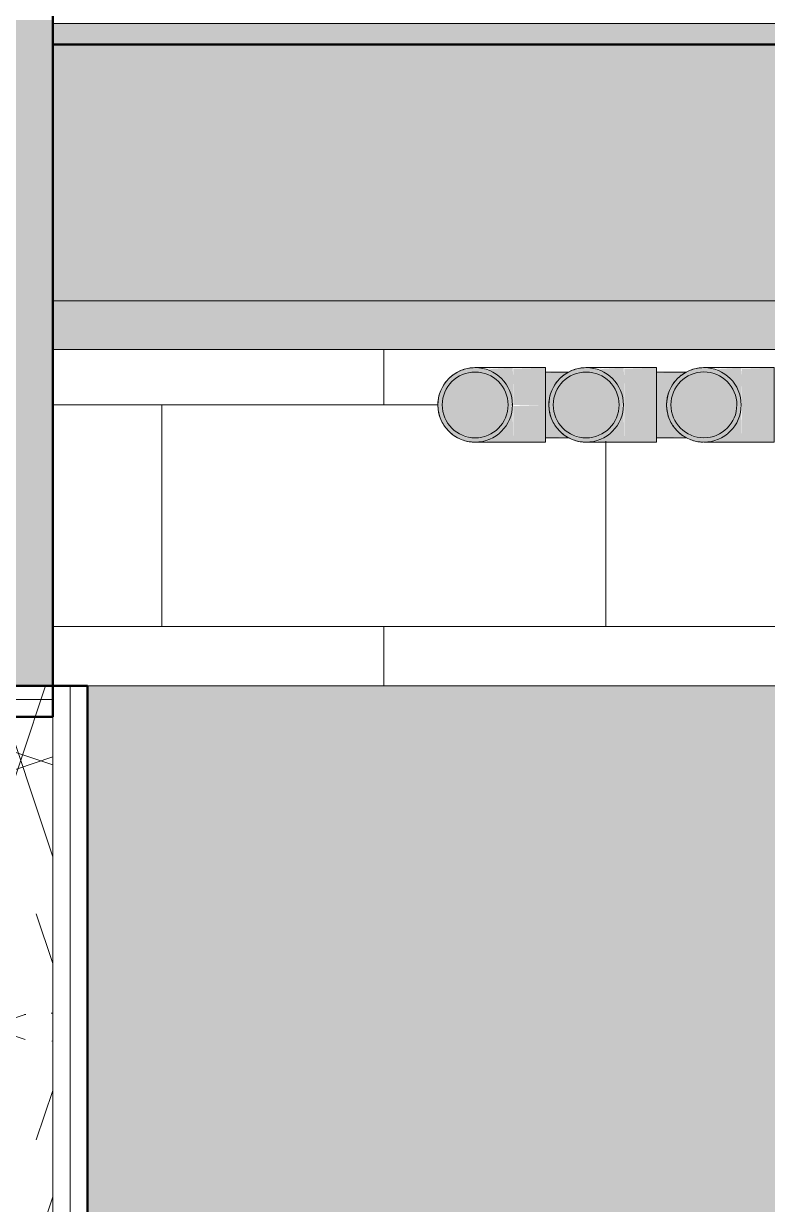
# Model space of a CAD drawing. Header units: inches. Extents: x 1814 to 6957, y -360 to 681.
# Drawn here: x 5266.65 to 5293.46, y 91.17 to 133.75 of the extents above; entities that cross this region are included whole.
import ezdxf

# ---------------------------------------------------------------- set-up
doc = ezdxf.new("R2010")
doc.units = ezdxf.units.IN
doc.header["$MEASUREMENT"] = 0
for name, color, linetype, lineweight in [('0-5', 250, 'Continuous', 9), ('0-7', 50, 'Continuous', 5), ('A-FLOR', 192, 'Continuous', 13), ('A-FLOR-7', 192, 'Continuous', 5), ('A-FLOR-8', 192, 'Continuous', 50), ('A-FLOR-MCUT', 51, 'Continuous', 13), ('A-WALL-1', 50, 'Continuous', 5), ('A-WALL-3', 7, 'Continuous', 13), ('A-WALL-PATT-1', 43, 'Continuous', 9), ('A-WALL-PATT-2', 251, 'Continuous', 9), ('A-WALL-PATT-3', 250, 'Continuous', 9), ('I-WALL-7', 90, 'Continuous', 50), ('P-PIPE-1', 8, 'Continuous', 5), ('P-PIPE-2', 252, 'Continuous', 9), ('P-PIPE-3', 250, 'Continuous', 9), ('P-PIPE-4', 94, 'Continuous', 9), ('S-BEAM-1', 41, 'Continuous', 9), ('S-BEAM-2', 250, 'Continuous', 9)]:
    doc.layers.add(name, color=color, linetype=linetype, lineweight=lineweight)
pattern_1 = [(0, (-1688.897, 68.768), (30.72, 7.68), [1.267, -21.773, 1.267, -21.773, -122.88]), (0, (-1688.897, 68.768), (30.72, 7.68), [-46.08, 1.267, -44.813, 1.267, -21.773, -53.76]), (0, (-1688.897, 68.768), (30.72, 7.68), [-115.2, 1.267, -14.093, 1.267, -37.133]), (120, (-1677.377, 72.608), (-22.011075, 22.7643), [1.267, -21.773, 1.267, -21.773, -122.88]), (120, (-1677.377, 72.608), (-22.011075, 22.7643), [-46.08, 1.267, -44.813, 1.267, -21.773, -53.76]), (120, (-1677.377, 72.608), (-22.011075, 22.7643), [-115.2, 1.267, -14.093, 1.267, -37.133]), (240, (-1673.537, 87.968), (-8.708925, -30.4443), [1.267, -21.773, 1.267, -21.773, -122.88]), (240, (-1673.537, 87.968), (-8.708925, -30.4443), [-46.08, 1.267, -44.813, 1.267, -21.773, -53.76]), (240, (-1673.537, 87.968), (-8.708925, -30.4443), [-115.2, 1.267, -14.093, 1.267, -37.133])]

# ---------------------------------------------------------------- blocks, each defined once
blk = doc.blocks.new('Dimension Lumber - 2x10-V51-SECTION _ CENTER LOOKING EAST')
at = {"layer": 'S-BEAM-1'}
blk.add_hatch(color=256, dxfattribs=at).paths.add_polyline_path([(-3438.912, 123.75), (-3408.924, 123.75), (-3408.924, 133), (-3479.224, 133), (-3479.224, 123.75), (-3447.354, 123.75)], flags=0)
at = {"layer": 'S-BEAM-2'}
blk.add_line((-3479.224, 123.75), (-3408.924, 123.75), dxfattribs=at)
blk = doc.blocks.new('Elbow - PVC - Sch 40 - Standard-2079255-SECTION _ CENTER LOOKING EAST')
at = {"layer": 'P-PIPE-2'}
h = blk.add_hatch(color=256, dxfattribs=at)
h.paths.add_polyline_path([(-3464, 118.656), (-3463.652, 118.702), (-3463.306, 118.853), (-3462.964, 119.161), (-3462.803, 119.407), (-3462.696, 119.694), (-3462.672, 120.119), (-3462.702, 120.348), (-3462.853, 120.694), (-3463.16, 121.035), (-3463.406, 121.196), (-3463.693, 121.304), (-3464, 121.344), (-3464.348, 121.298), (-3464.694, 121.147), (-3465.028, 120.849), (-3465.187, 120.615), (-3465.298, 120.348), (-3465.344, 120), (-3465.298, 119.652), (-3465.147, 119.306), (-3464.84, 118.965), (-3464.594, 118.804), (-3464.238, 118.687)], flags=0)
h.paths.add_polyline_path([(-3464, 118.812), (-3464.307, 118.853), (-3464.643, 119.009), (-3464.84, 119.16), (-3465.028, 119.406), (-3465.164, 119.821), (-3465.187, 120), (-3465.147, 120.307), (-3464.95, 120.695), (-3464.785, 120.882), (-3464.594, 121.028), (-3464.238, 121.156), (-3464, 121.187), (-3463.693, 121.147), (-3463.305, 120.95), (-3463.081, 120.737), (-3462.972, 120.594), (-3462.836, 120.18), (-3462.812, 120), (-3462.853, 119.693), (-3462.972, 119.406), (-3463.16, 119.16), (-3463.497, 118.934), (-3463.821, 118.836)], flags=0)
h = blk.add_hatch(color=256, dxfattribs=at)
h.paths.add_polyline_path([(-3462.647, 120), (-3462.625, 121.028), (-3462.656, 121.344), (-3463.367, 121.302), (-3463.425, 121.29), (-3463.573, 121.265), (-3463.245, 121.1), (-3462.948, 120.819), (-3462.804, 120.594), (-3462.695, 120.307), (-3462.647, 120.001)], flags=0)
h.paths.add_polyline_path([(-3462.968, 120.891), (-3463.209, 121.115), (-3463.031, 120.95)], flags=0)
h.paths.add_polyline_path([(-3463.425, 121.29), (-3463.508, 121.336), (-3463.48, 121.298)], flags=0)
for points in [[(-3462.625, 120), (-3461.469, 120), (-3461.469, 121.344), (-3462.625, 121.302), (-3462.625, 120.001)], [(-3462.625, 118.656), (-3461.469, 118.656), (-3461.469, 120), (-3462.625, 119.959), (-3462.625, 118.656)]]:
    blk.add_hatch(color=256, dxfattribs=at).paths.add_polyline_path(points, flags=0)
h = blk.add_hatch(color=256, dxfattribs=at)
h.paths.add_polyline_path([(-3463.05, 119.05), (-3463.16, 118.927), (-3463.08, 119.018)], flags=0)
h.paths.add_polyline_path([(-3462.625, 118.656), (-3462.656, 119.942), (-3462.761, 119.509), (-3462.853, 119.306), (-3463.16, 118.965), (-3463.381, 118.812), (-3463.573, 118.698), (-3463.573, 118.663), (-3462.91, 118.656)], flags=0)
at = {"layer": 'P-PIPE-3'}
for p, q in [((-3461.469, 121.344), (-3462.625, 121.344)), ((-3461.469, 121.344), (-3461.469, 120)), ((-3461.469, 120), (-3461.469, 118.656)), ((-3462.625, 118.656), (-3461.469, 118.656))]:
    blk.add_line(p, q, dxfattribs=at)
at = {"layer": 'P-PIPE-3', "flags": 128}
for points in [[(-3465.344, 120), (-3465.343, 120.054), (-3465.34, 120.107), (-3465.334, 120.161), (-3465.327, 120.214), (-3465.317, 120.267), (-3465.305, 120.319), (-3465.292, 120.371), (-3465.276, 120.423), (-3465.258, 120.473), (-3465.238, 120.523), (-3465.216, 120.572), (-3465.192, 120.621), (-3465.166, 120.668), (-3465.139, 120.714), (-3465.109, 120.759), (-3465.078, 120.803), (-3465.045, 120.845), (-3465.01, 120.886), (-3464.974, 120.926), (-3464.936, 120.964), (-3464.897, 121.001), (-3464.856, 121.036), (-3464.814, 121.069), (-3464.771, 121.101), (-3464.726, 121.131), (-3464.68, 121.159), (-3464.633, 121.185), (-3464.586, 121.21), (-3464.537, 121.232), (-3464.487, 121.253), (-3464.437, 121.271), (-3464.385, 121.288), (-3464.334, 121.302), (-3464.281, 121.314), (-3464.228, 121.324), (-3464.175, 121.333), (-3464.122, 121.338), (-3464.068, 121.342), (-3464.015, 121.344), (-3464, 121.344)], [(-3464, 121.344), (-3463.999, 121.344), (-3463.996, 121.344), (-3463.99, 121.344), (-3463.982, 121.344), (-3463.973, 121.344), (-3463.961, 121.344), (-3463.946, 121.344), (-3463.93, 121.344), (-3463.912, 121.344), (-3463.891, 121.344), (-3463.869, 121.344), (-3463.845, 121.344), (-3463.818, 121.344), (-3463.79, 121.344), (-3463.76, 121.344), (-3463.728, 121.344), (-3463.694, 121.344), (-3463.659, 121.344), (-3463.622, 121.344), (-3463.583, 121.344), (-3463.543, 121.344), (-3463.501, 121.344), (-3463.458, 121.344), (-3463.413, 121.344), (-3463.368, 121.344), (-3463.321, 121.344), (-3463.273, 121.344), (-3463.224, 121.344), (-3463.174, 121.344), (-3463.123, 121.344), (-3463.071, 121.344), (-3463.019, 121.344), (-3462.966, 121.344), (-3462.913, 121.344), (-3462.858, 121.344), (-3462.804, 121.344), (-3462.749, 121.344), (-3462.695, 121.344), (-3462.64, 121.344), (-3462.625, 121.344)], [(-3464, 118.656), (-3464.054, 118.657), (-3464.107, 118.66), (-3464.161, 118.666), (-3464.214, 118.673), (-3464.267, 118.683), (-3464.319, 118.695), (-3464.371, 118.708), (-3464.423, 118.724), (-3464.473, 118.742), (-3464.523, 118.762), (-3464.572, 118.784), (-3464.621, 118.808), (-3464.668, 118.834), (-3464.714, 118.861), (-3464.759, 118.891), (-3464.803, 118.922), (-3464.845, 118.955), (-3464.886, 118.99), (-3464.926, 119.026), (-3464.964, 119.064), (-3465.001, 119.103), (-3465.036, 119.144), (-3465.069, 119.186), (-3465.101, 119.229), (-3465.131, 119.274), (-3465.159, 119.32), (-3465.185, 119.367), (-3465.21, 119.414), (-3465.232, 119.463), (-3465.253, 119.513), (-3465.271, 119.563), (-3465.288, 119.615), (-3465.302, 119.666), (-3465.314, 119.719), (-3465.324, 119.772), (-3465.333, 119.825), (-3465.338, 119.878), (-3465.342, 119.932), (-3465.344, 119.985), (-3465.344, 120)], [(-3462.625, 118.656), (-3462.68, 118.656), (-3462.735, 118.656), (-3462.789, 118.656), (-3462.844, 118.656), (-3462.898, 118.656), (-3462.952, 118.656), (-3463.005, 118.656), (-3463.057, 118.656), (-3463.109, 118.656), (-3463.16, 118.656), (-3463.211, 118.656), (-3463.26, 118.656), (-3463.308, 118.656), (-3463.355, 118.656), (-3463.401, 118.656), (-3463.446, 118.656), (-3463.489, 118.656), (-3463.532, 118.656), (-3463.572, 118.656), (-3463.611, 118.656), (-3463.649, 118.656), (-3463.685, 118.656), (-3463.719, 118.656), (-3463.751, 118.656), (-3463.782, 118.656), (-3463.811, 118.656), (-3463.838, 118.656), (-3463.863, 118.656), (-3463.886, 118.656), (-3463.907, 118.656), (-3463.925, 118.656), (-3463.942, 118.656), (-3463.957, 118.656), (-3463.97, 118.656), (-3463.98, 118.656), (-3463.988, 118.656), (-3463.994, 118.656), (-3463.998, 118.656), (-3464, 118.656)]]:
    blk.add_lwpolyline(points, dxfattribs=at)
at = {"layer": 'P-PIPE-3'}
for start, end in [(0, 180), (180, 360)]:
    blk.add_arc((-3464, 120), 1.344, start, end, dxfattribs=at)
blk = doc.blocks.new('Elbow - PVC - Sch 40 - Standard-V52-SECTION _ CENTER LOOKING EAST')
at = {"layer": 'P-PIPE-2'}
h = blk.add_hatch(color=256, dxfattribs=at)
h.paths.add_polyline_path([(-3460, 118.656), (-3459.652, 118.702), (-3459.306, 118.853), (-3458.964, 119.161), (-3458.803, 119.407), (-3458.696, 119.694), (-3458.672, 120.119), (-3458.702, 120.348), (-3458.853, 120.694), (-3459.16, 121.035), (-3459.406, 121.196), (-3459.693, 121.304), (-3460.02, 121.341), (-3460.348, 121.298), (-3460.694, 121.147), (-3461.036, 120.839), (-3461.196, 120.593), (-3461.304, 120.307), (-3461.344, 120), (-3461.298, 119.652), (-3461.147, 119.306), (-3460.84, 118.965), (-3460.594, 118.804), (-3460.307, 118.696), (-3460.017, 118.658)], flags=0)
h.paths.add_polyline_path([(-3460, 118.812), (-3460.307, 118.853), (-3460.643, 119.009), (-3460.84, 119.16), (-3461.028, 119.406), (-3461.164, 119.821), (-3461.172, 120.119), (-3461.147, 120.307), (-3460.95, 120.695), (-3460.785, 120.882), (-3460.594, 121.028), (-3460.307, 121.147), (-3459.998, 121.187), (-3459.691, 121.146), (-3459.305, 120.95), (-3459.081, 120.737), (-3458.971, 120.591), (-3458.836, 120.18), (-3458.813, 119.997), (-3458.854, 119.69), (-3458.973, 119.404), (-3459.162, 119.159), (-3459.497, 118.934), (-3459.821, 118.836)], flags=0)
h = blk.add_hatch(color=256, dxfattribs=at)
h.paths.add_polyline_path([(-3458.647, 120), (-3458.625, 121.028), (-3458.656, 121.344), (-3459.367, 121.302), (-3459.425, 121.29), (-3459.573, 121.265), (-3459.245, 121.1), (-3458.948, 120.819), (-3458.803, 120.591), (-3458.695, 120.307), (-3458.647, 120.003)], flags=0)
h.paths.add_polyline_path([(-3458.968, 120.891), (-3459.209, 121.115), (-3459.031, 120.95)], flags=0)
h.paths.add_polyline_path([(-3459.425, 121.29), (-3459.508, 121.336), (-3459.48, 121.298)], flags=0)
for points in [[(-3457.469, 120), (-3457.469, 121.344), (-3458.625, 121.302), (-3458.625, 120)], [(-3458.625, 118.656), (-3457.469, 118.656), (-3457.469, 120), (-3458.625, 119.997), (-3458.625, 118.656)]]:
    blk.add_hatch(color=256, dxfattribs=at).paths.add_polyline_path(points, flags=0)
h = blk.add_hatch(color=256, dxfattribs=at)
h.paths.add_polyline_path([(-3459.05, 119.05), (-3459.16, 118.927), (-3459.08, 119.018)], flags=0)
h.paths.add_polyline_path([(-3458.625, 118.656), (-3458.656, 119.942), (-3458.761, 119.509), (-3458.853, 119.306), (-3459.16, 118.965), (-3459.381, 118.812), (-3459.573, 118.698), (-3459.573, 118.663), (-3458.91, 118.656)], flags=0)
at = {"layer": 'P-PIPE-3'}
for p, q in [((-3457.469, 121.344), (-3458.625, 121.344)), ((-3457.469, 121.344), (-3457.469, 120)), ((-3457.469, 120), (-3457.469, 118.656)), ((-3458.625, 118.656), (-3457.469, 118.656))]:
    blk.add_line(p, q, dxfattribs=at)
at = {"layer": 'P-PIPE-3', "flags": 128}
for points in [[(-3461.344, 120), (-3461.343, 120.054), (-3461.34, 120.107), (-3461.334, 120.161), (-3461.327, 120.214), (-3461.317, 120.267), (-3461.305, 120.319), (-3461.292, 120.371), (-3461.276, 120.423), (-3461.258, 120.473), (-3461.238, 120.523), (-3461.216, 120.572), (-3461.192, 120.621), (-3461.166, 120.668), (-3461.139, 120.714), (-3461.109, 120.759), (-3461.078, 120.803), (-3461.045, 120.845), (-3461.01, 120.886), (-3460.974, 120.926), (-3460.936, 120.964), (-3460.897, 121.001), (-3460.856, 121.036), (-3460.814, 121.069), (-3460.771, 121.101), (-3460.726, 121.131), (-3460.68, 121.159), (-3460.633, 121.185), (-3460.586, 121.21), (-3460.537, 121.232), (-3460.487, 121.253), (-3460.437, 121.271), (-3460.385, 121.288), (-3460.334, 121.302), (-3460.281, 121.314), (-3460.228, 121.324), (-3460.175, 121.333), (-3460.122, 121.338), (-3460.068, 121.342), (-3460.015, 121.344), (-3460, 121.344)], [(-3460, 121.344), (-3459.999, 121.344), (-3459.996, 121.344), (-3459.99, 121.344), (-3459.982, 121.344), (-3459.973, 121.344), (-3459.961, 121.344), (-3459.946, 121.344), (-3459.93, 121.344), (-3459.912, 121.344), (-3459.891, 121.344), (-3459.869, 121.344), (-3459.845, 121.344), (-3459.818, 121.344), (-3459.79, 121.344), (-3459.76, 121.344), (-3459.728, 121.344), (-3459.694, 121.344), (-3459.659, 121.344), (-3459.622, 121.344), (-3459.583, 121.344), (-3459.543, 121.344), (-3459.501, 121.344), (-3459.458, 121.344), (-3459.413, 121.344), (-3459.368, 121.344), (-3459.321, 121.344), (-3459.273, 121.344), (-3459.224, 121.344), (-3459.174, 121.344), (-3459.123, 121.344), (-3459.071, 121.344), (-3459.019, 121.344), (-3458.966, 121.344), (-3458.913, 121.344), (-3458.858, 121.344), (-3458.804, 121.344), (-3458.749, 121.344), (-3458.695, 121.344), (-3458.64, 121.344), (-3458.625, 121.344)], [(-3460.017, 118.656), (-3460.054, 118.657), (-3460.107, 118.66), (-3460.161, 118.666), (-3460.214, 118.673), (-3460.267, 118.683), (-3460.319, 118.695), (-3460.371, 118.708), (-3460.423, 118.724), (-3460.473, 118.742), (-3460.523, 118.762), (-3460.572, 118.784), (-3460.621, 118.808), (-3460.668, 118.834), (-3460.714, 118.861), (-3460.759, 118.891), (-3460.803, 118.922), (-3460.845, 118.955), (-3460.886, 118.99), (-3460.926, 119.026), (-3460.964, 119.064), (-3461.001, 119.103), (-3461.036, 119.144), (-3461.069, 119.186), (-3461.101, 119.229), (-3461.131, 119.274), (-3461.159, 119.32), (-3461.185, 119.367), (-3461.21, 119.414), (-3461.232, 119.463), (-3461.253, 119.513), (-3461.271, 119.563), (-3461.288, 119.615), (-3461.302, 119.666), (-3461.314, 119.719), (-3461.324, 119.772), (-3461.333, 119.825), (-3461.338, 119.878), (-3461.342, 119.932), (-3461.344, 119.985), (-3461.344, 120)], [(-3458.625, 118.656), (-3458.68, 118.656), (-3458.735, 118.656), (-3458.789, 118.656), (-3458.844, 118.656), (-3458.898, 118.656), (-3458.952, 118.656), (-3459.005, 118.656), (-3459.057, 118.656), (-3459.109, 118.656), (-3459.16, 118.656), (-3459.211, 118.656), (-3459.26, 118.656), (-3459.308, 118.656), (-3459.355, 118.656), (-3459.401, 118.656), (-3459.446, 118.656), (-3459.489, 118.656), (-3459.532, 118.656), (-3459.572, 118.656), (-3459.611, 118.656), (-3459.649, 118.656), (-3459.685, 118.656), (-3459.719, 118.656), (-3459.751, 118.656), (-3459.782, 118.656), (-3459.811, 118.656), (-3459.838, 118.656), (-3459.863, 118.656), (-3459.886, 118.656), (-3459.907, 118.656), (-3459.925, 118.656), (-3459.942, 118.656), (-3459.957, 118.656), (-3459.97, 118.656), (-3459.98, 118.656), (-3459.988, 118.656), (-3459.994, 118.656), (-3459.998, 118.656), (-3460, 118.656)]]:
    blk.add_lwpolyline(points, dxfattribs=at)
at = {"layer": 'P-PIPE-3'}
for start, end in [(0, 180), (180, 360)]:
    blk.add_arc((-3460, 120), 1.344, start, end, dxfattribs=at)
blk = doc.blocks.new('Elbow - PVC - Sch 40 - Standard-V53-SECTION _ CENTER LOOKING EAST')
at = {"layer": 'P-PIPE-2'}
h = blk.add_hatch(color=256, dxfattribs=at)
h.paths.add_polyline_path([(-3455.757, 118.656), (-3455.41, 118.702), (-3455.063, 118.853), (-3454.721, 119.161), (-3454.561, 119.407), (-3454.454, 119.694), (-3454.429, 120.119), (-3454.459, 120.348), (-3454.61, 120.694), (-3454.918, 121.035), (-3455.164, 121.196), (-3455.45, 121.304), (-3455.796, 121.339), (-3456.105, 121.298), (-3456.452, 121.147), (-3456.793, 120.839), (-3456.954, 120.593), (-3457.061, 120.307), (-3457.101, 120), (-3457.056, 119.652), (-3456.904, 119.306), (-3456.597, 118.965), (-3456.351, 118.804), (-3456.065, 118.696), (-3455.796, 118.661)], flags=0)
h.paths.add_polyline_path([(-3455.757, 118.812), (-3456.065, 118.853), (-3456.4, 119.009), (-3456.597, 119.16), (-3456.786, 119.406), (-3456.921, 119.821), (-3456.929, 120.119), (-3456.904, 120.307), (-3456.708, 120.695), (-3456.542, 120.882), (-3456.351, 121.028), (-3456.065, 121.147), (-3455.755, 121.187), (-3455.448, 121.146), (-3455.062, 120.95), (-3454.839, 120.737), (-3454.728, 120.591), (-3454.594, 120.18), (-3454.57, 119.997), (-3454.612, 119.69), (-3454.731, 119.404), (-3454.92, 119.159), (-3455.255, 118.934), (-3455.578, 118.836)], flags=0)
h = blk.add_hatch(color=256, dxfattribs=at)
h.paths.add_polyline_path([(-3454.404, 120), (-3454.382, 121.028), (-3454.413, 121.344), (-3455.124, 121.302), (-3455.182, 121.29), (-3455.33, 121.265), (-3455.002, 121.1), (-3454.706, 120.819), (-3454.56, 120.591), (-3454.453, 120.307), (-3454.405, 120.003)], flags=0)
h.paths.add_polyline_path([(-3454.725, 120.891), (-3454.966, 121.115), (-3454.788, 120.95)], flags=0)
h.paths.add_polyline_path([(-3455.182, 121.29), (-3455.265, 121.336), (-3455.238, 121.298)], flags=0)
for points in [[(-3453.226, 120), (-3453.226, 121.344), (-3454.382, 121.302), (-3454.382, 120)], [(-3454.382, 118.656), (-3453.226, 118.656), (-3453.226, 120), (-3454.382, 119.997), (-3454.382, 118.656)]]:
    blk.add_hatch(color=256, dxfattribs=at).paths.add_polyline_path(points, flags=0)
h = blk.add_hatch(color=256, dxfattribs=at)
h.paths.add_polyline_path([(-3454.807, 119.05), (-3454.918, 118.927), (-3454.838, 119.018)], flags=0)
h.paths.add_polyline_path([(-3454.382, 118.656), (-3454.413, 119.942), (-3454.518, 119.509), (-3454.61, 119.306), (-3454.918, 118.965), (-3455.139, 118.812), (-3455.331, 118.698), (-3455.331, 118.663), (-3454.667, 118.656)], flags=0)
at = {"layer": 'P-PIPE-3'}
for p, q in [((-3453.226, 121.344), (-3454.382, 121.344)), ((-3453.226, 121.344), (-3453.226, 120)), ((-3453.226, 120), (-3453.226, 118.656)), ((-3454.382, 118.656), (-3453.226, 118.656))]:
    blk.add_line(p, q, dxfattribs=at)
at = {"layer": 'P-PIPE-3', "flags": 128}
for points in [[(-3457.101, 120), (-3457.1, 120.054), (-3457.097, 120.107), (-3457.092, 120.161), (-3457.084, 120.214), (-3457.075, 120.267), (-3457.063, 120.319), (-3457.049, 120.371), (-3457.033, 120.423), (-3457.015, 120.473), (-3456.995, 120.523), (-3456.973, 120.572), (-3456.949, 120.621), (-3456.924, 120.668), (-3456.896, 120.714), (-3456.867, 120.759), (-3456.835, 120.803), (-3456.802, 120.845), (-3456.768, 120.886), (-3456.732, 120.926), (-3456.694, 120.964), (-3456.654, 121.001), (-3456.614, 121.036), (-3456.572, 121.069), (-3456.528, 121.101), (-3456.484, 121.131), (-3456.438, 121.159), (-3456.391, 121.185), (-3456.343, 121.21), (-3456.294, 121.232), (-3456.244, 121.253), (-3456.194, 121.271), (-3456.143, 121.288), (-3456.091, 121.302), (-3456.039, 121.314), (-3455.986, 121.324), (-3455.933, 121.333), (-3455.879, 121.338), (-3455.826, 121.342), (-3455.772, 121.344), (-3455.757, 121.344)], [(-3455.757, 121.344), (-3455.756, 121.344), (-3455.753, 121.344), (-3455.747, 121.344), (-3455.74, 121.344), (-3455.73, 121.344), (-3455.718, 121.344), (-3455.704, 121.344), (-3455.688, 121.344), (-3455.669, 121.344), (-3455.649, 121.344), (-3455.626, 121.344), (-3455.602, 121.344), (-3455.576, 121.344), (-3455.547, 121.344), (-3455.517, 121.344), (-3455.485, 121.344), (-3455.451, 121.344), (-3455.416, 121.344), (-3455.379, 121.344), (-3455.34, 121.344), (-3455.3, 121.344), (-3455.258, 121.344), (-3455.215, 121.344), (-3455.171, 121.344), (-3455.125, 121.344), (-3455.078, 121.344), (-3455.03, 121.344), (-3454.981, 121.344), (-3454.931, 121.344), (-3454.88, 121.344), (-3454.829, 121.344), (-3454.776, 121.344), (-3454.723, 121.344), (-3454.67, 121.344), (-3454.616, 121.344), (-3454.561, 121.344), (-3454.507, 121.344), (-3454.452, 121.344), (-3454.397, 121.344), (-3454.382, 121.344)], [(-3455.796, 118.657), (-3455.811, 118.657), (-3455.865, 118.66), (-3455.918, 118.666), (-3455.971, 118.673), (-3456.024, 118.683), (-3456.077, 118.695), (-3456.129, 118.708), (-3456.18, 118.724), (-3456.231, 118.742), (-3456.281, 118.762), (-3456.33, 118.784), (-3456.378, 118.808), (-3456.425, 118.834), (-3456.471, 118.861), (-3456.516, 118.891), (-3456.56, 118.922), (-3456.602, 118.955), (-3456.644, 118.99), (-3456.683, 119.026), (-3456.721, 119.064), (-3456.758, 119.103), (-3456.793, 119.144), (-3456.827, 119.186), (-3456.858, 119.229), (-3456.888, 119.274), (-3456.916, 119.32), (-3456.943, 119.367), (-3456.967, 119.414), (-3456.99, 119.463), (-3457.01, 119.513), (-3457.028, 119.563), (-3457.045, 119.615), (-3457.059, 119.666), (-3457.072, 119.719), (-3457.082, 119.772), (-3457.09, 119.825), (-3457.096, 119.878), (-3457.1, 119.932), (-3457.101, 119.985), (-3457.101, 120)], [(-3454.382, 118.656), (-3454.437, 118.656), (-3454.492, 118.656), (-3454.547, 118.656), (-3454.601, 118.656), (-3454.655, 118.656), (-3454.709, 118.656), (-3454.762, 118.656), (-3454.815, 118.656), (-3454.867, 118.656), (-3454.918, 118.656), (-3454.968, 118.656), (-3455.017, 118.656), (-3455.065, 118.656), (-3455.113, 118.656), (-3455.159, 118.656), (-3455.203, 118.656), (-3455.247, 118.656), (-3455.289, 118.656), (-3455.33, 118.656), (-3455.369, 118.656), (-3455.406, 118.656), (-3455.442, 118.656), (-3455.476, 118.656), (-3455.509, 118.656), (-3455.539, 118.656), (-3455.568, 118.656), (-3455.595, 118.656), (-3455.62, 118.656), (-3455.643, 118.656), (-3455.664, 118.656), (-3455.683, 118.656), (-3455.7, 118.656), (-3455.714, 118.656), (-3455.727, 118.656), (-3455.737, 118.656), (-3455.746, 118.656), (-3455.752, 118.656), (-3455.756, 118.656), (-3455.757, 118.656)]]:
    blk.add_lwpolyline(points, dxfattribs=at)
at = {"layer": 'P-PIPE-3'}
for start, end in [(0, 180), (180, 360)]:
    blk.add_arc((-3455.757, 120), 1.344, start, end, dxfattribs=at)
blk = doc.blocks.new('CTR - 1st Phase - Common Walls_rvt-2-SECTION _ CENTER LOOKING EAST')
at = {"layer": 'A-WALL-1'}
h = blk.add_hatch(color=256, dxfattribs=at)
h.paths.add_polyline_path([(-3477.093, 0), (-3408.924, 0), (-3408.924, 109.875), (-3477.974, 109.875), (-3477.974, 88), (-3477.224, 88), (-3477.224, 28.959), (-3476.792, 29.055), (-3476.42, 29.165), (-3476.081, 29.41), (-3476.035, 29.635), (-3475.996, 29.737), (-3475.852, 29.785), (-3473.898, 29.488), (-3473.905, 24.26), (-3473.981, 22.576), (-3474.132, 20.5), (-3474.38, 18.555), (-3474.643, 17.157), (-3474.84, 16.363), (-3475.21, 15.123), (-3475.651, 13.992), (-3476.311, 12.686), (-3476.863, 11.827), (-3477.224, 11.298), (-3477.224, 0.551), (-3477.124, 0.495), (-3477.121, 0.12), (-3477.224, 0.12), (-3477.224, 0), (-3477.119, 0)], flags=0)
h.paths.add_polyline_path([(-3400.299, 0), (-3399.824, 0), (-3399.824, 71.625), (-3400.299, 71.625), (-3400.299, 22.692)], flags=0)
h.paths.add_polyline_path([(-3261.634, 99.375), (-3253.23, 99.375), (-3253.23, 101.375), (-3290.628, 101.375), (-3290.628, 99.375), (-3286.628, 99.375)], flags=0)
at = {"layer": 'A-WALL-PATT-1'}
h = blk.add_hatch(dxfattribs=at)
h.set_pattern_fill('FP_58', color=256, style=0, pattern_type=2)
h.set_pattern_definition([(161.57, (-1688.417, 69.248), (-3.8399538, -1.544e-05), [0, -27.322, 3.034, 0]), (18.43, (-1689.377, 69.248), (-3.8399538, 1.544e-05), [0, -27.322, 3.034, 0]), (108.43, (-1688.417, 69.248), (1.919622, -9.6005246), [9.106, -21.25]), (71.57, (-1689.377, 69.248), (1.919622, 9.6005246), [9.106, -21.25])])
h.paths.add_polyline_path([(-3482.724, 0), (-3479.224, 0), (-3479.224, 109.875), (-3482.724, 109.875), (-3482.724, 4.554)], flags=0)
at = {"layer": 'A-WALL-PATT-3'}
h = blk.add_hatch(dxfattribs=at)
h.set_pattern_fill('FP_52', color=256, style=0, pattern_type=2)
h.set_pattern_definition(pattern_1)
h.paths.add_polyline_path([(-3478.599, 0), (-3478.599, 109.875), (-3479.224, 109.875), (-3479.224, 0)], flags=0)
h = blk.add_hatch(dxfattribs=at)
h.set_pattern_fill('FP_52', color=256, style=0, pattern_type=2)
h.set_pattern_definition(pattern_1)
h.paths.add_polyline_path([(-3477.974, 0), (-3477.974, 109.875), (-3478.599, 109.875), (-3478.599, 0)], flags=0)
at = {"layer": 'P-PIPE-1'}
for points in [[(-3461.469, 120), (-3461.344, 120), (-3461.298, 120.348), (-3461.147, 120.694), (-3460.84, 121.035), (-3460.672, 121.187), (-3461.469, 121.147), (-3461.469, 120.072)], [(-3457.469, 118.812), (-3456.451, 118.853), (-3456.793, 119.16), (-3456.954, 119.406), (-3457.061, 119.693), (-3457.101, 120), (-3457.469, 120), (-3457.469, 118.836)]]:
    blk.add_hatch(color=256, dxfattribs=at).paths.add_polyline_path(points, flags=0)
h = blk.add_hatch(color=256, dxfattribs=at)
h.paths.add_polyline_path([(-3454.404, 120), (-3454.382, 120.003), (-3454.404, 120.003)], flags=0)
h.paths.add_polyline_path([(-3457.101, 120), (-3457.061, 120.307), (-3457.056, 120.348), (-3456.904, 120.694), (-3456.597, 121.035), (-3456.429, 121.187), (-3457.469, 121.147), (-3457.469, 120)], flags=0)
h = blk.add_hatch(color=256, dxfattribs=at)
h.paths.add_polyline_path([(-3461.469, 118.812), (-3460.694, 118.853), (-3461.035, 119.16), (-3461.196, 119.406), (-3461.304, 119.693), (-3461.344, 120), (-3461.469, 120), (-3461.469, 118.836)], flags=0)
h.paths.add_polyline_path([(-3458.647, 120), (-3458.656, 119.997), (-3458.647, 119.999)], flags=0)
at = {"layer": 'P-PIPE-2'}
for points in [[(-3464, 118.812), (-3463.636, 118.877), (-3463.405, 118.972), (-3463.159, 119.161), (-3462.971, 119.408), (-3462.85, 119.714), (-3462.828, 120.119), (-3462.903, 120.427), (-3463.032, 120.672), (-3463.16, 120.84), (-3463.463, 121.052), (-3463.82, 121.164), (-3464, 121.187), (-3464.307, 121.147), (-3464.594, 121.028), (-3464.84, 120.84), (-3465.045, 120.553), (-3465.164, 120.179), (-3465.175, 119.902), (-3465.13, 119.652), (-3465.028, 119.406), (-3464.84, 119.16), (-3464.594, 118.972), (-3464.179, 118.836)], [(-3460, 118.812), (-3459.636, 118.877), (-3459.405, 118.972), (-3459.159, 119.161), (-3458.971, 119.408), (-3458.85, 119.714), (-3458.828, 120.119), (-3458.903, 120.427), (-3459.032, 120.672), (-3459.16, 120.84), (-3459.463, 121.052), (-3459.82, 121.164), (-3460.017, 121.185), (-3460.309, 121.147), (-3460.595, 121.028), (-3460.84, 120.839), (-3461.045, 120.553), (-3461.164, 120.179), (-3461.175, 119.902), (-3461.147, 119.692), (-3461.028, 119.406), (-3460.839, 119.16), (-3460.593, 118.971), (-3460.179, 118.836), (-3460.017, 118.815)], [(-3455.757, 118.812), (-3455.393, 118.877), (-3455.163, 118.972), (-3454.917, 119.161), (-3454.728, 119.408), (-3454.608, 119.714), (-3454.586, 120.119), (-3454.66, 120.427), (-3454.789, 120.672), (-3454.918, 120.84), (-3455.221, 121.052), (-3455.577, 121.164), (-3455.796, 121.182), (-3456.066, 121.146), (-3456.352, 121.028), (-3456.598, 120.839), (-3456.803, 120.553), (-3456.921, 120.179), (-3456.932, 119.902), (-3456.904, 119.692), (-3456.785, 119.406), (-3456.596, 119.16), (-3456.35, 118.971), (-3455.936, 118.836), (-3455.796, 118.818)]]:
    blk.add_hatch(color=256, dxfattribs=at).paths.add_polyline_path(points, flags=0)
at = {"layer": 'A-WALL-3'}
for p, q in [((-3479.224, 109.875), (-3479.224, 0)), ((-3478.599, 109.875), (-3478.599, 0)), ((-3408.924, 109.875), (-3477.974, 109.875))]:
    blk.add_line(p, q, dxfattribs=at)
at = {"layer": 'I-WALL-7'}
for p, q in [((-3477.974, 109.875), (-3483.974, 109.875)), ((-3477.974, 0), (-3477.974, 109.875))]:
    blk.add_line(p, q, dxfattribs=at)
at = {"layer": 'P-PIPE-3'}
for p, q in [((-3460.615, 121.187), (-3461.469, 121.187)), ((-3456.372, 121.187), (-3457.469, 121.187)), ((-3461.469, 118.812), (-3460.615, 118.812)), ((-3457.469, 118.812), (-3456.372, 118.812))]:
    blk.add_line(p, q, dxfattribs=at)
at = {"layer": 'P-PIPE-4'}
for centre, radius, start, end in [((-3464, 120), 1.187, 0, 180), ((-3460, 120), 1.187, 0, 180), ((-3455.757, 120), 1.188, 0, 180), ((-3464, 120), 1.188, 180, 0), ((-3460, 120), 1.188, 180, 0), ((-3455.757, 120), 1.187, 180, 0)]:
    blk.add_arc(centre, radius, start, end, dxfattribs=at)
at = {"layer": '0-5'}
for name in ['Dimension Lumber - 2x10-V51-SECTION _ CENTER LOOKING EAST', 'Elbow - PVC - Sch 40 - Standard-2079255-SECTION _ CENTER LOOKING EAST', 'Elbow - PVC - Sch 40 - Standard-V52-SECTION _ CENTER LOOKING EAST', 'Elbow - PVC - Sch 40 - Standard-V53-SECTION _ CENTER LOOKING EAST']:
    blk.add_blockref(name, (0, 0), dxfattribs=at)
blk = doc.blocks.new('CTR - 1st Phase -Stairs _ Elevators_rvt-2-SECTION _ CENTER LOOKING EAST')
at = {"layer": 'A-WALL-PATT-2'}
h = blk.add_hatch(dxfattribs=at)
h.set_pattern_fill('FP_98', color=256, style=0, pattern_type=2)
h.set_pattern_definition([(0, (-3208.374, 0), (0, 8), []), (90, (-3208.374, 0), (-8, 8), [8, -8])])
h.paths.add_polyline_path([(-3412.023, -127.75), (-3396.254, -127.749), (-3402.959, -126.564), (-3403.106, -126.799), (-3403.172, -126.81), (-3403.209, -126.875), (-3405.25, -126.875), (-3405.286, -126.723), (-3405.387, -126.558), (-3411.741, -127.699)], flags=0)
h.paths.add_polyline_path([(-3471.824, -127.75), (-3416.086, -127.75), (-3416.047, -127.467), (-3405.693, -125.134), (-3405.682, -125.158), (-3405.333, -125.055), (-3405.204, -124.868), (-3405.146, -124.619), (-3405.164, -122.016), (-3406.927, -122.016), (-3406.927, -121.701), (-3408, -121.485), (-3408.835, -121.221), (-3409.408, -120.972), (-3421.387, -115.324), (-3425.72, -113.312), (-3426.63, -112.719), (-3427.332, -111.823), (-3427.393, -111.413), (-3427.364, -110.979), (-3427.278, -110.369), (-3427.11, -110.085), (-3426.949, -110.053), (-3413.587, -109.971), (-3413.144, -109.945), (-3410.868, -109.916), (-3410.167, -109.831), (-3409.457, -109.663), (-3408.859, -109.41), (-3408.224, -109.022), (-3407.513, -108.427), (-3406.425, -107.096), (-3405.286, -105.136), (-3404.741, -103.97), (-3403.827, -101.623), (-3403.227, -99.775), (-3402.961, -98.934), (-3402.545, -98.436), (-3401.895, -98.215), (-3400.456, -98.365), (-3398.632, -98.641), (-3396.015, -99.18), (-3395.696, -99.204), (-3394.624, -99.244), (-3393.168, -99.171), (-3391.98, -98.984), (-3391.318, -98.744), (-3391.137, -98.59), (-3391.092, -98.455), (-3391.041, -98.26), (-3390.818, -98.227), (-3388.954, -98.512), (-3388.956, -103.39), (-3389.065, -106.014), (-3389.307, -108.594), (-3389.329, -109.066), (-3378.28, -109.97), (-3374.997, -109.867), (-3374.292, -109.775), (-3373.349, -109.493), (-3372.614, -109.053), (-3371.902, -108.429), (-3371.084, -107.379), (-3370.534, -106.439), (-3369.911, -105.245), (-3369.226, -103.649), (-3368.631, -101.958), (-3367.53, -98.606), (-3367.219, -98.208), (-3366.899, -97.957), (-3366.553, -97.79), (-3366.259, -97.725), (-3366.017, -97.723), (-3363.506, -97.995), (-3362.68, -98.394), (-3362.49, -98.563), (-3362.6, -101.412), (-3362.81, -104.076), (-3363.107, -106.346), (-3363.539, -108.524), (-3363.787, -109.458), (-3364.09, -110.435), (-3364.439, -111.388), (-3364.842, -112.326), (-3365.287, -113.21), (-3365.788, -114.064), (-3366.343, -114.878), (-3366.96, -115.657), (-3367.664, -116.421), (-3368.401, -117.112), (-3369.162, -117.729), (-3370.141, -118.411), (-3371.19, -119.03), (-3372.296, -119.583), (-3373.6, -120.139), (-3374.651, -120.504), (-3375.717, -120.832), (-3376.623, -121.124), (-3376.591, -124.71), (-3376.449, -125.018), (-3376.388, -125.1), (-3376.249, -125.134), (-3373.772, -125.503), (-3361.351, -127.511), (-3361.31, -127.75), (-3359.712, -127.75), (-3359.712, -32), (-3407.86, -32), (-3407.86, -17), (-3401.36, -17), (-3401.36, -16), (-3473.324, -16), (-3473.324, -127.75)], flags=0)
h.paths.add_polyline_path([(-3389.537, -127.75), (-3389.536, -127.75), (-3389.503, -127.471), (-3378.73, -124.986), (-3378.613, -124.806), (-3378.575, -124.624), (-3378.608, -121.306), (-3391.825, -116.057), (-3392.706, -117.155), (-3393.741, -118.18), (-3394.844, -119.032), (-3397.148, -120.323), (-3398.324, -120.819), (-3400.449, -121.519), (-3400.973, -121.63), (-3401.359, -121.722), (-3401.359, -122.016), (-3403.169, -122.016), (-3403.145, -124.686), (-3403.169, -124.713), (-3402.968, -125.016), (-3402.784, -125.127), (-3401.815, -125.309), (-3394.613, -126.924), (-3392.21, -127.471), (-3392.168, -127.75), (-3390.978, -127.75)], flags=0)
h.paths.add_polyline_path([(-3371.156, -127.75), (-3363.347, -127.75), (-3376.552, -126.048), (-3376.555, -126.132), (-3376.623, -126.314), (-3376.623, -126.869), (-3378.575, -126.869), (-3378.615, -126.185), (-3383.258, -127.019), (-3387.146, -127.75), (-3371.378, -127.75)], flags=0)
h.paths.add_polyline_path([(-3498.324, -127.75), (-3489.324, -127.75), (-3489.324, -16), (-3499.324, -16), (-3499.324, -41), (-3498.324, -41), (-3498.324, -127.152)], flags=0)
h.paths.add_polyline_path([(-3404.002, -126.455), (-3404.002, -126.41), (-3404.081, -126.429)], flags=0)
h.paths.add_polyline_path([(-3376.976, -126.146), (-3376.793, -126.083), (-3376.831, -126.061), (-3376.94, -126.118)], flags=0)
h.paths.add_polyline_path([(-3376.702, -126.048), (-3376.717, -126.034), (-3376.704, -126.048)], flags=0)
h.paths.add_polyline_path([(-3404.646, -125.113), (-3404.809, -125.155), (-3404.678, -125.123)], flags=0)
h.paths.add_polyline_path([(-3403.688, -125.113), (-3404.742, -125.155), (-3404.678, -125.169), (-3404.288, -125.132), (-3403.688, -125.133)], flags=0)
h.paths.add_polyline_path([(-3403.178, -125.251), (-3403.688, -125.113), (-3403.685, -125.157), (-3403.311, -125.223)], flags=0)
h.paths.add_polyline_path([(-3402.593, -125.182), (-3402.593, -125.179), (-3402.658, -125.17)], flags=0)
h.paths.add_polyline_path([(-3405.394, -125.113), (-3405.61, -125.148), (-3405.417, -125.117)], flags=0)
h.paths.add_polyline_path([(-3405.371, -125.113), (-3405.61, -125.153), (-3405.394, -125.117)], flags=0)
h.paths.add_polyline_path([(-3405.364, -125.027), (-3405.204, -124.838), (-3405.256, -124.957), (-3405.348, -125.017)], flags=0)
h.paths.add_polyline_path([(-3369.267, -117.691), (-3368.73, -117.237), (-3369.23, -117.66)], flags=0)
h.paths.add_polyline_path([(-3364.927, -112.242), (-3364.785, -111.891), (-3364.865, -112.088)], flags=0)
h.paths.add_polyline_path([(-3364.338, -111.039), (-3364.13, -110.447), (-3364.327, -111.008)], flags=0)
h.paths.add_polyline_path([(-3364.134, -110.361), (-3364.028, -109.978), (-3364.134, -110.357)], flags=0)
h.paths.add_polyline_path([(-3363.714, -108.701), (-3363.472, -107.7), (-3363.708, -108.676)], flags=0)
h.paths.add_polyline_path([(-3389.983, -106.174), (-3389.845, -105.064), (-3389.98, -106.15)], flags=0)
h.paths.add_polyline_path([(-3479.224, 109.875), (-3408.924, 109.875), (-3408.924, 118.812), (-3453.226, 118.812), (-3453.226, 118.656), (-3455.259, 118.698), (-3455.331, 118.728), (-3455.45, 118.696), (-3455.796, 118.661), (-3456.105, 118.702), (-3456.399, 118.812), (-3457.469, 118.812), (-3457.469, 118.656), (-3459.502, 118.698), (-3459.573, 118.728), (-3459.693, 118.696), (-3460.017, 118.658), (-3460.348, 118.702), (-3460.641, 118.812), (-3461.469, 118.812), (-3461.469, 118.656), (-3463.502, 118.698), (-3463.573, 118.728), (-3463.693, 118.696), (-3464, 118.656), (-3464.348, 118.702), (-3464.694, 118.853), (-3465.035, 119.16), (-3465.164, 119.328), (-3465.298, 119.652), (-3465.344, 120), (-3465.298, 120.348), (-3465.147, 120.694), (-3464.84, 121.035), (-3464.672, 121.164), (-3464.238, 121.313), (-3464, 121.344), (-3463.652, 121.34), (-3462.625, 121.344), (-3461.469, 121.344), (-3461.469, 121.187), (-3460.615, 121.187), (-3460.307, 121.304), (-3460, 121.344), (-3459.652, 121.34), (-3458.625, 121.344), (-3457.469, 121.344), (-3457.469, 121.187), (-3456.372, 121.187), (-3456.065, 121.304), (-3455.757, 121.344), (-3455.41, 121.34), (-3454.382, 121.344), (-3453.226, 121.344), (-3453.226, 121.187), (-3408.924, 121.187), (-3408.924, 122), (-3479.224, 122), (-3479.224, 114.388)], flags=0)
h.paths.add_polyline_path([(-3462.702, 119.652), (-3462.666, 120.119), (-3462.656, 120), (-3462.696, 119.693)], flags=0)
at = {"layer": 'A-WALL-3'}
blk.add_line((-3408.924, 122), (-3479.224, 122), dxfattribs=at)

msp = doc.modelspace()

# ---------------------------------------------------------------- hatches: boundary and pattern name
at = {"layer": 'A-FLOR'}
msp.add_hatch(color=256, dxfattribs=at).paths.add_polyline_path([(5282.687, 133), (5344.126, 133), (5344.126, 133.75), (5267.701, 133.75), (5267.701, 133)], flags=0)
at = {"layer": 'A-FLOR-7'}
for points in [[(4888.951, 109.875), (5267.701, 109.875), (5267.701, 133.875), (4888.951, 133.875), (4888.951, 114.388)], [(5333.338, 122), (5338.001, 122), (5338.001, 123.75), (5267.701, 123.75), (5267.701, 122), (5324.896, 122)]]:
    msp.add_hatch(color=256, dxfattribs=at).paths.add_polyline_path(points, flags=0)

# ---------------------------------------------------------------- linework, layer by layer
at = {"layer": 'A-FLOR-8'}
for p, q in [((5267.701, 136), (5267.701, 108.75)), ((5267.701, 133), (5338.001, 133)), ((4924.726, 108.75), (5267.701, 108.75))]:
    msp.add_line(p, q, dxfattribs=at)
at = {"layer": 'A-FLOR-MCUT'}
for p, q in [((5344.126, 133.75), (5267.701, 133.75)), ((5267.701, 109.875), (4916.101, 109.875)), ((5267.701, 109.375), (4924.726, 109.375))]:
    msp.add_line(p, q, dxfattribs=at)

# ---------------------------------------------------------------- block references
at = {"layer": '0-7'}
for name in ['CTR - 1st Phase - Common Walls_rvt-2-SECTION _ CENTER LOOKING EAST', 'CTR - 1st Phase -Stairs _ Elevators_rvt-2-SECTION _ CENTER LOOKING EAST']:
    msp.add_blockref(name, (8746.925, 0), dxfattribs=at)

doc.saveas('drawing.dxf')
